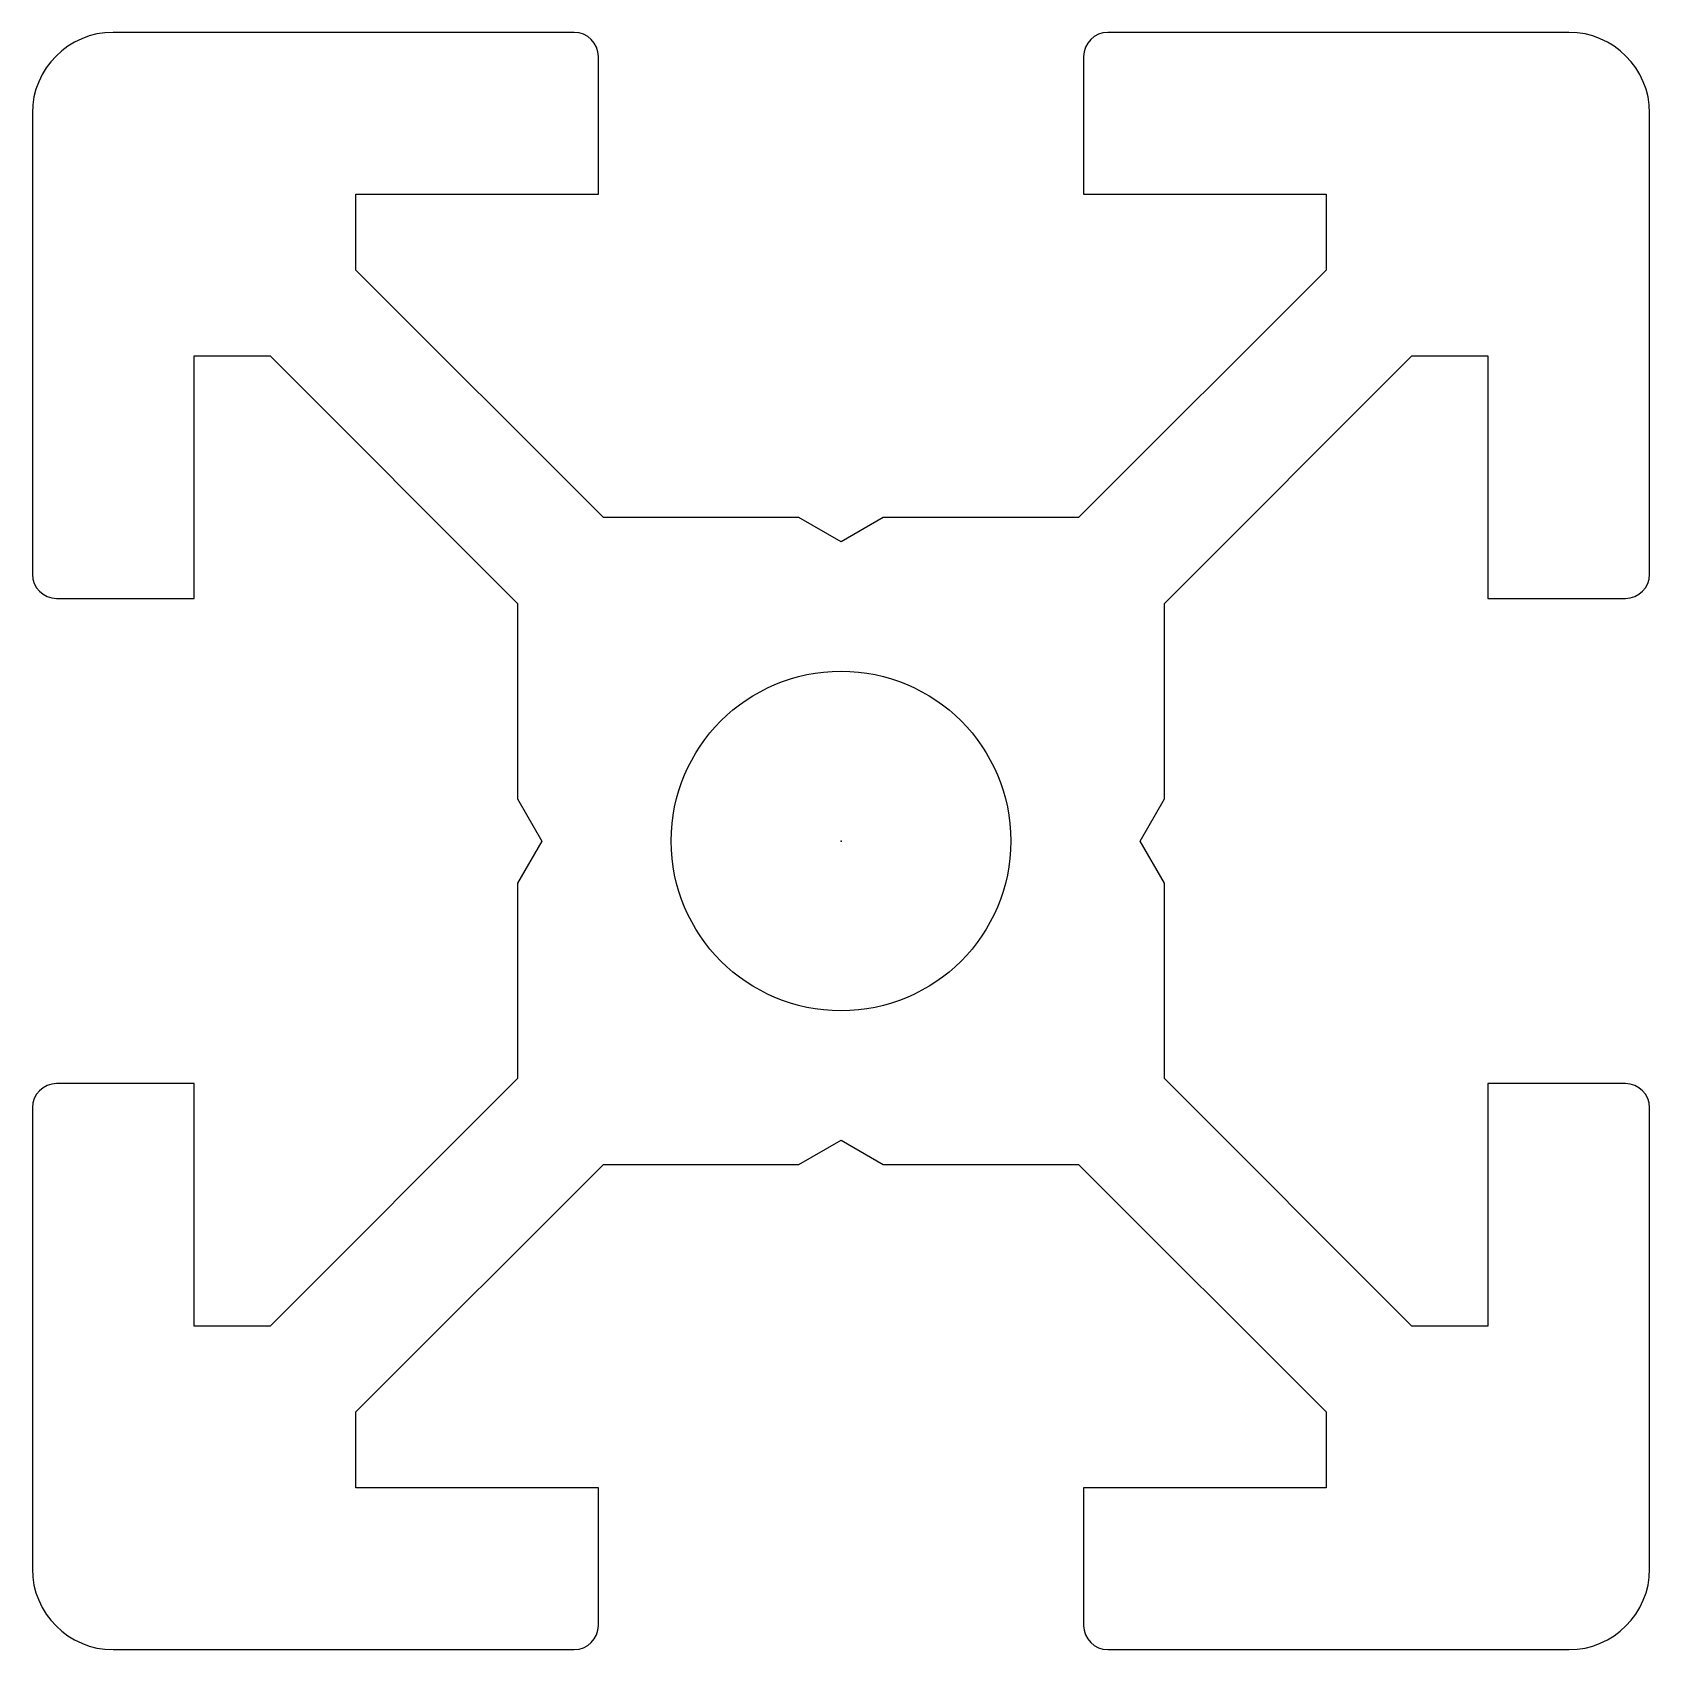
# Model space of a CAD drawing. Extents: x -10 to 10, y -10 to 10.
import ezdxf

# ---------------------------------------------------------------- set-up
doc = ezdxf.new("R2010")
doc.units = 0
doc.layers.add('VIS', color=7, linetype='Continuous', true_color=0xffffff)

msp = doc.modelspace()

# ---------------------------------------------------------------- linework, layer by layer
at = {"layer": 'VIS', "color": 1, "true_color": 0xff0000}
for p, q in [((-3.3, 10), (-9, 10)), ((9, 10), (3.3, 10)), ((-3, 8), (-3, 9.7)), ((3, 9.7), (3, 8)), ((-10, 9), (-10, 3.3)), ((10, 3.3), (10, 9)), ((-6, 8), (-3, 8)), ((-6, 7.061), (-6, 8)), ((3, 8), (6, 8)), ((6, 8), (6, 7.061)), ((-2.939, 4), (-6, 7.061)), ((6, 7.061), (2.939, 4)), ((-8, 6), (-7.061, 6)), ((-8, 3), (-8, 6)), ((-7.061, 6), (-4, 2.939)), ((4, 2.939), (7.061, 6)), ((7.061, 6), (8, 6)), ((8, 6), (8, 3)), ((-0.52, 4), (-2.939, 4)), ((0, 3.7), (-0.52, 4)), ((0.52, 4), (0, 3.7)), ((2.939, 4), (0.52, 4)), ((-9.7, 3), (-8, 3)), ((-4, 2.939), (-4, 0.52)), ((4, 0.52), (4, 2.939)), ((8, 3), (9.7, 3)), ((-4, 0.52), (-3.7, 0)), ((3.7, 0), (4, 0.52)), ((4, -0.52), (3.7, 0)), ((-3.7, 0), (-4, -0.52)), ((-4, -0.52), (-4, -2.939)), ((4, -2.939), (4, -0.52)), ((-8, -3), (-9.7, -3)), ((-8, -6), (-8, -3)), ((-4, -2.939), (-7.061, -6)), ((7.061, -6), (4, -2.939)), ((8, -3), (8, -6)), ((9.7, -3), (8, -3)), ((-10, -3.3), (-10, -9)), ((10, -9), (10, -3.3)), ((-0.52, -4), (0, -3.7)), ((0, -3.7), (0.52, -4)), ((-6, -7.061), (-2.939, -4)), ((-2.939, -4), (-0.52, -4)), ((0.52, -4), (2.939, -4)), ((2.939, -4), (6, -7.061)), ((-7.061, -6), (-8, -6)), ((8, -6), (7.061, -6)), ((-6, -8), (-6, -7.061)), ((6, -7.061), (6, -8)), ((-3, -8), (-6, -8)), ((-3, -9.7), (-3, -8)), ((3, -8), (3, -9.7)), ((6, -8), (3, -8)), ((-9, -10), (-3.3, -10)), ((3.3, -10), (9, -10))]:
    msp.add_line(p, q, dxfattribs=at)
msp.add_circle((0, 0), 2.1, dxfattribs=at)
for centre, radius, start, end in [((3.3, 9.7), 0.3, 90, 180), ((-9, 9), 1, 90, 180), ((-3.3, 9.7), 0.3, 0, 90), ((9, 9), 1, 0, 90), ((-9.7, 3.3), 0.3, 180, 270), ((9.7, 3.3), 0.3, 270, 0), ((-9.7, -3.3), 0.3, 90, 180), ((9.7, -3.3), 0.3, 0.0001, 90), ((-9, -9), 1, 180, 270), ((9, -9), 1, 270, 0), ((-3.3, -9.7), 0.3, 270, 0), ((3.3, -9.7), 0.3, 180, 270)]:
    msp.add_arc(centre, radius, start, end, dxfattribs=at)
msp.add_point((0, 0), dxfattribs=at)

doc.saveas('drawing.dxf')
